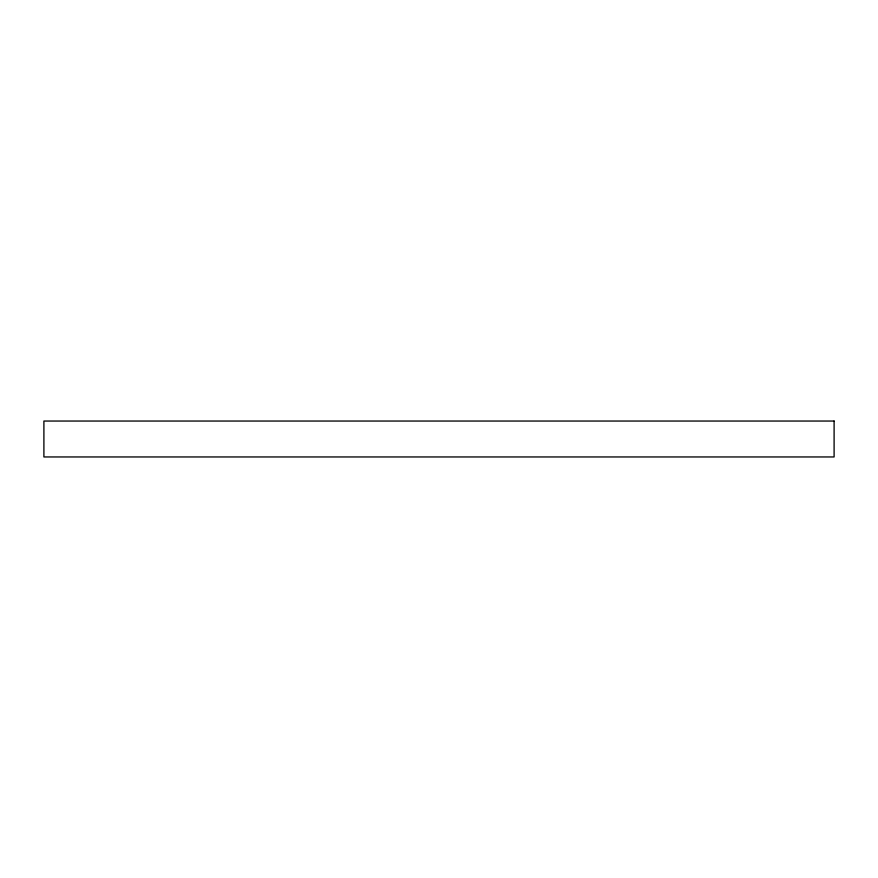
<?xml version="1.0" encoding="UTF-8"?>
<svg xmlns="http://www.w3.org/2000/svg" width="878" height="878" viewBox="0 0 878 878"><rect width="100%" height="100%" fill="white"/><g stroke="black" fill="none" stroke-linecap="round" stroke-linejoin="round"><path stroke-width="1.32" d="M834.1 421.045L43.9 421.045L43.9 456.955L834.1 456.955L834.1 421.045"/></g></svg>
